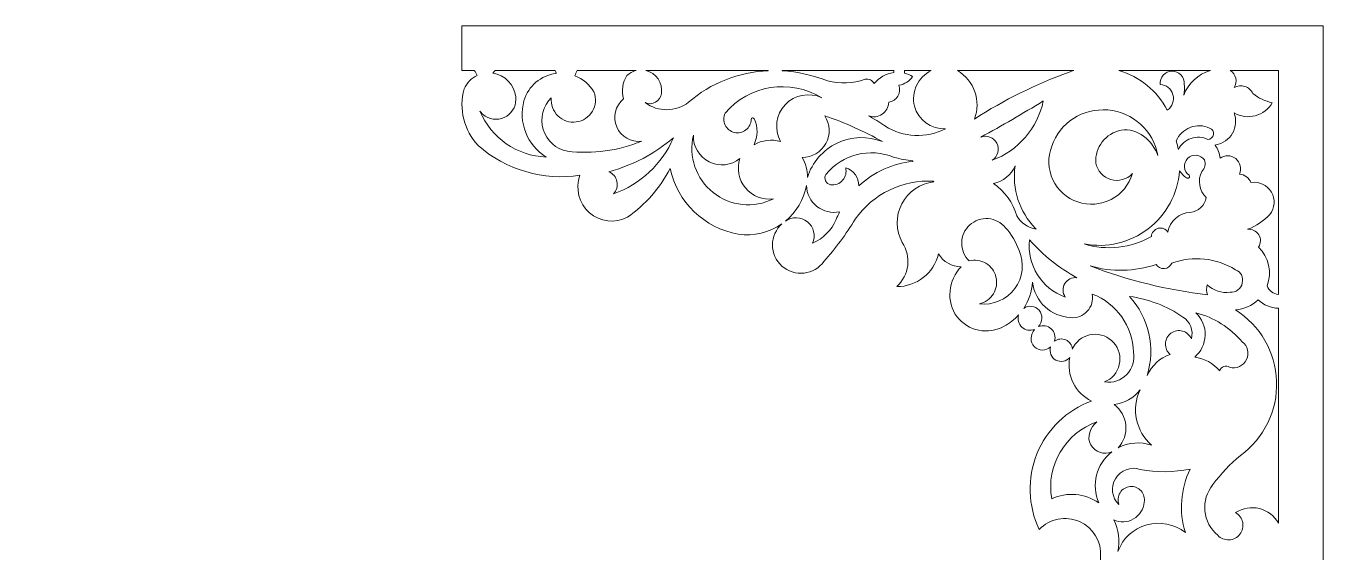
# Model space of a CAD drawing. Header units: millimetres. Extents: x 6286 to 6693, y 3475 to 3675.
# Drawn here: x 6501.8 to 6693.3, y 3597.1 to 3674.8 of the extents above; entities that cross this region are included whole.
import ezdxf

# ---------------------------------------------------------------- set-up
doc = ezdxf.new("R2010")
doc.units = ezdxf.units.MM
doc.header["$MEASUREMENT"] = 0
doc.layers.add('SITARA ALL', color=18, linetype='Continuous', true_color=0x000000)

msp = doc.modelspace()

# ---------------------------------------------------------------- linework, layer by layer
at = {"layer": 'SITARA ALL', "lineweight": 9}
for points, knots in [([(6501.99, 3481.39), (6501.99, 3481.39), (6504.28, 3481.39), (6504.28, 3481.39), (6504.3, 3481.59), (6504.26, 3481.78), (6504.16, 3481.96), (6502.99, 3482.39), (6502.16, 3483.43), (6501.99, 3484.67), (6501.8, 3487.17), (6503.04, 3489.56), (6505.2, 3490.83), (6507.37, 3492.1), (6510.09, 3492), (6512.18, 3490.62), (6512.05, 3491.12), (6512.19, 3491.65), (6512.56, 3492.03), (6512.92, 3492.4), (6513.45, 3492.56), (6513.96, 3492.45), (6513.31, 3494.23), (6513.96, 3496.24), (6515.53, 3497.31), (6516.27, 3497.79), (6517.18, 3497.92), (6518.03, 3497.68), (6518.87, 3497.43), (6519.57, 3496.82), (6519.93, 3496.02), (6520.29, 3495.21), (6520.28, 3494.29), (6519.9, 3493.5), (6519.52, 3492.7), (6518.81, 3492.11), (6517.96, 3491.88), (6522.42, 3488.36), (6528.59, 3487.99), (6533.44, 3490.94), (6529.12, 3490.27), (6524.85, 3492.44), (6522.84, 3496.32), (6522.05, 3498.08), (6522.39, 3500.15), (6523.7, 3501.57), (6525, 3502.98), (6527.06, 3503.48), (6528.88, 3502.84), (6529.68, 3502.45), (6530.29, 3501.76), (6530.57, 3500.92), (6530.86, 3500.08), (6530.78, 3499.15), (6530.38, 3498.36), (6529.97, 3497.57), (6529.27, 3496.98), (6528.42, 3496.72), (6527.57, 3496.45), (6526.65, 3496.55), (6525.87, 3496.97), (6530.55, 3493.1), (6537.29, 3493.01), (6542.08, 3496.76), (6540.32, 3495.6), (6538.02, 3495.68), (6536.35, 3496.95), (6534.68, 3498.22), (6534, 3500.46), (6534.63, 3502.46), (6534.87, 3503.33), (6535.55, 3504.01), (6536.41, 3504.26), (6537.28, 3504.52), (6538.22, 3504.3), (6538.89, 3503.7), (6539.56, 3503.1), (6539.88, 3502.2), (6539.73, 3501.31), (6539.58, 3500.42), (6538.97, 3499.67), (6538.14, 3499.33), (6541.82, 3498.34), (6545.71, 3499.92), (6547.66, 3503.2), (6549.08, 3505.56), (6551.56, 3507.08), (6554.31, 3507.28), (6553.87, 3507.95), (6553.98, 3508.84), (6554.57, 3509.38), (6555.17, 3509.92), (6556.16, 3509.86), (6556.78, 3509.35), (6556.45, 3509.94), (6556.57, 3510.67), (6557.05, 3511.14), (6557.53, 3511.61), (6558.29, 3511.7), (6558.87, 3511.36), (6558.58, 3511.74), (6558.46, 3512.22), (6558.53, 3512.69), (6558.61, 3513.16), (6558.87, 3513.58), (6559.26, 3513.85), (6559.65, 3514.12), (6560.13, 3514.23), (6560.6, 3514.13), (6561.07, 3514.04), (6561.48, 3513.76), (6561.73, 3513.36), (6561.32, 3516.15), (6562.68, 3518.9), (6565.15, 3520.27), (6567.62, 3521.63), (6570.72, 3521.27), (6572.86, 3519.42), (6575.2, 3517.56), (6577.49, 3515.63), (6579.71, 3513.62), (6583.22, 3509.88), (6586.82, 3506.23), (6590.52, 3502.67), (6591.91, 3501.22), (6593.85, 3500.41), (6595.86, 3500.45), (6597.87, 3500.49), (6599.76, 3501.35), (6601.1, 3502.85), (6601.45, 3503.2), (6601.48, 3503.76), (6601.16, 3504.14), (6600.15, 3504.97), (6599.71, 3506.32), (6600.05, 3507.58), (6598.4, 3508.66), (6597.77, 3510.77), (6598.55, 3512.58), (6598.81, 3511.71), (6599.64, 3511.12), (6600.55, 3511.16), (6601.51, 3511.44), (6602.55, 3511.31), (6603.41, 3510.81), (6603.42, 3511.51), (6603.85, 3512.13), (6604.49, 3512.38), (6605.14, 3512.64), (6605.88, 3512.46), (6606.36, 3511.96), (6606.32, 3512.42), (6606.36, 3512.88), (6606.47, 3513.32), (6607.76, 3516.68), (6611.48, 3518.42), (6614.89, 3517.27), (6618.3, 3516.12), (6620.01, 3511.96), (6619, 3508.5), (6620.3, 3510.4), (6622.29, 3511.71), (6624.55, 3512.14), (6626.81, 3512.56), (6629.16, 3512.06), (6631.05, 3510.76), (6631.16, 3511.7), (6631.75, 3512.52), (6632.61, 3512.92), (6632.22, 3513.43), (6631.89, 3513.99), (6631.62, 3514.58), (6631.01, 3516.14), (6631.43, 3517.92), (6632.67, 3519.05), (6633.91, 3520.18), (6635.75, 3520.4), (6637.25, 3519.65), (6637.58, 3520.75), (6638.68, 3521.45), (6639.83, 3521.28), (6639.38, 3522.76), (6639.32, 3524.32), (6639.65, 3525.83), (6639.65, 3528.85), (6641.97, 3531.36), (6644.98, 3531.59), (6648, 3531.81), (6650.73, 3528.82), (6651.18, 3525.83), (6651.19, 3524.66), (6650.6, 3523.56), (6649.61, 3522.93), (6648.63, 3522.29), (6647.37, 3522.21), (6646.31, 3522.7), (6645.24, 3523.19), (6644.5, 3524.2), (6644.34, 3525.36), (6644.19, 3526.52), (6644.64, 3527.69), (6645.54, 3528.45), (6644.22, 3528.35), (6643.05, 3527.55), (6642.48, 3526.35), (6642.48, 3526.35), (6642.32, 3525.96), (6642.32, 3525.96), (6641.83, 3524.25), (6642.07, 3522.41), (6642.99, 3520.88), (6643.91, 3519.35), (6645.42, 3518.28), (6647.17, 3517.92), (6655.01, 3516.55), (6662.71, 3520.93), (6665.53, 3528.37), (6666.47, 3530.07), (6666.59, 3532.11), (6665.86, 3533.91), (6665.12, 3535.71), (6663.62, 3537.08), (6661.76, 3537.63), (6660.49, 3537.14), (6659.05, 3537.69), (6658.43, 3538.89), (6656.35, 3538.44), (6654.18, 3539.03), (6652.62, 3540.47), (6651.05, 3541.91), (6650.29, 3544.05), (6650.58, 3546.16), (6650.75, 3546.39), (6651.04, 3546.5), (6651.32, 3546.44), (6651.6, 3546.38), (6651.81, 3546.15), (6651.86, 3545.87), (6652.07, 3544.83), (6652.87, 3544.02), (6653.9, 3543.81), (6654.93, 3543.59), (6655.98, 3543.99), (6656.59, 3544.85), (6657, 3545.61), (6657.82, 3546.06), (6658.68, 3545.99), (6658.41, 3546.41), (6658.39, 3546.95), (6658.64, 3547.39), (6657.94, 3547.51), (6657.28, 3547.8), (6656.72, 3548.24), (6654.96, 3550.16), (6654.06, 3552.71), (6654.22, 3555.32), (6654.38, 3557.92), (6655.61, 3560.35), (6657.59, 3562.04), (6649.4, 3562.99), (6642.3, 3568.18), (6638.89, 3575.7), (6638.1, 3578.2), (6638.94, 3580.93), (6640.99, 3582.55), (6643.04, 3584.18), (6645.94, 3584.34), (6648.19, 3582.99), (6648.09, 3583.77), (6648.33, 3584.55), (6648.86, 3585.13), (6649.38, 3585.71), (6650.14, 3586.04), (6650.93, 3586.01), (6651.71, 3585.99), (6652.44, 3585.63), (6652.94, 3585.02), (6653.43, 3584.41), (6653.63, 3583.61), (6653.49, 3582.84), (6657.8, 3586.03), (6660.37, 3591.04), (6660.43, 3596.4), (6660.6, 3598.63), (6659.35, 3600.72), (6657.31, 3601.62), (6655.26, 3602.52), (6652.91, 3602.07), (6651.38, 3600.45), (6649.7, 3603.96), (6649.58, 3608.02), (6651.04, 3611.63), (6652.5, 3615.24), (6655.44, 3618.07), (6659.09, 3619.42), (6656.68, 3620.58), (6655.36, 3623.23), (6655.88, 3625.86), (6655.38, 3625.26), (6654.53, 3625.1), (6653.84, 3625.46), (6653.16, 3625.82), (6652.83, 3626.67), (6653.05, 3627.41), (6652.37, 3626.79), (6651.32, 3626.79), (6650.65, 3627.43), (6649.98, 3628.06), (6650.08, 3629.28), (6650.67, 3629.99), (6650.04, 3629.73), (6649.32, 3629.86), (6648.82, 3630.31), (6648.32, 3630.77), (6648.13, 3631.48), (6648.33, 3632.13), (6647.72, 3631.46), (6647, 3630.9), (6646.2, 3630.47), (6643.85, 3629.14), (6640.87, 3629.74), (6639.22, 3631.88), (6637.56, 3634.01), (6637.98, 3637.3), (6639.86, 3639.25), (6638.48, 3639.26), (6637.2, 3639.99), (6636.48, 3641.16), (6635.83, 3638.3), (6633.27, 3636.29), (6630.33, 3636.31), (6632.18, 3637.99), (6632.53, 3640.75), (6631.16, 3642.83), (6630.17, 3644.6), (6630.14, 3646.75), (6631.08, 3648.55), (6632.01, 3650.35), (6633.81, 3651.56), (6635.83, 3651.76), (6635.83, 3651.76), (6635.77, 3651.88), (6635.77, 3651.88), (6631.2, 3652.13), (6626.84, 3650.01), (6624.21, 3646.28), (6622.87, 3644.05), (6621.33, 3641.96), (6619.59, 3640.04), (6618.9, 3639.07), (6617.83, 3638.43), (6616.65, 3638.3), (6615.46, 3638.17), (6614.28, 3638.55), (6613.39, 3639.34), (6612.5, 3640.14), (6612, 3641.27), (6612, 3642.46), (6612, 3643.65), (6612.51, 3644.79), (6613.4, 3645.58), (6611.53, 3644.26), (6609.21, 3643.72), (6606.95, 3644.07), (6601.93, 3644.94), (6597.95, 3648.78), (6596.89, 3653.76), (6595.39, 3650.9), (6593.24, 3648.43), (6590.61, 3646.55), (6588.78, 3645.59), (6586.54, 3645.85), (6584.98, 3647.22), (6583.42, 3648.58), (6582.87, 3650.8), (6583.58, 3652.75), (6578.17, 3651.93), (6572.67, 3653.54), (6568.54, 3657.14), (6566.46, 3659.38), (6565.67, 3662.54), (6566.46, 3665.5), (6566.85, 3666.38), (6567.54, 3667.09), (6568.42, 3667.5), (6568.3, 3667.76), (6568.14, 3668), (6567.95, 3668.22), (6567.95, 3668.22), (6566.16, 3668.22), (6566.16, 3668.22), (6566.16, 3668.22), (6566.16, 3674.8), (6566.16, 3674.8), (6566.16, 3674.8), (6693.27, 3674.8), (6693.27, 3674.8), (6693.27, 3674.8), (6693.27, 3474.8), (6693.27, 3474.8), (6693.27, 3474.8), (6501.99, 3474.8), (6501.99, 3474.8), (6501.99, 3474.8), (6501.99, 3481.39), (6501.99, 3481.39)], [0, 0, 0, 0, 0.007407, 0.007407, 0.007407, 0.014815, 0.014815, 0.014815, 0.022222, 0.022222, 0.022222, 0.02963, 0.02963, 0.02963, 0.037037, 0.037037, 0.037037, 0.044444, 0.044444, 0.044444, 0.051852, 0.051852, 0.051852, 0.059259, 0.059259, 0.059259, 0.066667, 0.066667, 0.066667, 0.074074, 0.074074, 0.074074, 0.081481, 0.081481, 0.081481, 0.088889, 0.088889, 0.088889, 0.096296, 0.096296, 0.096296, 0.103704, 0.103704, 0.103704, 0.111111, 0.111111, 0.111111, 0.118519, 0.118519, 0.118519, 0.125926, 0.125926, 0.125926, 0.133333, 0.133333, 0.133333, 0.140741, 0.140741, 0.140741, 0.148148, 0.148148, 0.148148, 0.155556, 0.155556, 0.155556, 0.162963, 0.162963, 0.162963, 0.17037, 0.17037, 0.17037, 0.177778, 0.177778, 0.177778, 0.185185, 0.185185, 0.185185, 0.192593, 0.192593, 0.192593, 0.2, 0.2, 0.2, 0.207407, 0.207407, 0.207407, 0.214815, 0.214815, 0.214815, 0.222222, 0.222222, 0.222222, 0.22963, 0.22963, 0.22963, 0.237037, 0.237037, 0.237037, 0.244444, 0.244444, 0.244444, 0.251852, 0.251852, 0.251852, 0.259259, 0.259259, 0.259259, 0.266667, 0.266667, 0.266667, 0.274074, 0.274074, 0.274074, 0.281481, 0.281481, 0.281481, 0.288889, 0.288889, 0.288889, 0.296296, 0.296296, 0.296296, 0.303704, 0.303704, 0.303704, 0.311111, 0.311111, 0.311111, 0.318519, 0.318519, 0.318519, 0.325926, 0.325926, 0.325926, 0.333333, 0.333333, 0.333333, 0.340741, 0.340741, 0.340741, 0.348148, 0.348148, 0.348148, 0.355556, 0.355556, 0.355556, 0.362963, 0.362963, 0.362963, 0.37037, 0.37037, 0.37037, 0.377778, 0.377778, 0.377778, 0.385185, 0.385185, 0.385185, 0.392593, 0.392593, 0.392593, 0.4, 0.4, 0.4, 0.407407, 0.407407, 0.407407, 0.414815, 0.414815, 0.414815, 0.422222, 0.422222, 0.422222, 0.42963, 0.42963, 0.42963, 0.437037, 0.437037, 0.437037, 0.444444, 0.444444, 0.444444, 0.451852, 0.451852, 0.451852, 0.459259, 0.459259, 0.459259, 0.466667, 0.466667, 0.466667, 0.474074, 0.474074, 0.474074, 0.481481, 0.481481, 0.481481, 0.488889, 0.488889, 0.488889, 0.496296, 0.496296, 0.496296, 0.503704, 0.503704, 0.503704, 0.511111, 0.511111, 0.511111, 0.518519, 0.518519, 0.518519, 0.525926, 0.525926, 0.525926, 0.533333, 0.533333, 0.533333, 0.540741, 0.540741, 0.540741, 0.548148, 0.548148, 0.548148, 0.555556, 0.555556, 0.555556, 0.562963, 0.562963, 0.562963, 0.57037, 0.57037, 0.57037, 0.577778, 0.577778, 0.577778, 0.585185, 0.585185, 0.585185, 0.592593, 0.592593, 0.592593, 0.6, 0.6, 0.6, 0.607407, 0.607407, 0.607407, 0.614815, 0.614815, 0.614815, 0.622222, 0.622222, 0.622222, 0.62963, 0.62963, 0.62963, 0.637037, 0.637037, 0.637037, 0.644444, 0.644444, 0.644444, 0.651852, 0.651852, 0.651852, 0.659259, 0.659259, 0.659259, 0.666667, 0.666667, 0.666667, 0.674074, 0.674074, 0.674074, 0.681481, 0.681481, 0.681481, 0.688889, 0.688889, 0.688889, 0.696296, 0.696296, 0.696296, 0.703704, 0.703704, 0.703704, 0.711111, 0.711111, 0.711111, 0.718519, 0.718519, 0.718519, 0.725926, 0.725926, 0.725926, 0.733333, 0.733333, 0.733333, 0.740741, 0.740741, 0.740741, 0.748148, 0.748148, 0.748148, 0.755556, 0.755556, 0.755556, 0.762963, 0.762963, 0.762963, 0.77037, 0.77037, 0.77037, 0.777778, 0.777778, 0.777778, 0.785185, 0.785185, 0.785185, 0.792593, 0.792593, 0.792593, 0.8, 0.8, 0.8, 0.807407, 0.807407, 0.807407, 0.814815, 0.814815, 0.814815, 0.822222, 0.822222, 0.822222, 0.82963, 0.82963, 0.82963, 0.837037, 0.837037, 0.837037, 0.844444, 0.844444, 0.844444, 0.851852, 0.851852, 0.851852, 0.859259, 0.859259, 0.859259, 0.866667, 0.866667, 0.866667, 0.874074, 0.874074, 0.874074, 0.881481, 0.881481, 0.881481, 0.888889, 0.888889, 0.888889, 0.896296, 0.896296, 0.896296, 0.903704, 0.903704, 0.903704, 0.911111, 0.911111, 0.911111, 0.918519, 0.918519, 0.918519, 0.925926, 0.925926, 0.925926, 0.933333, 0.933333, 0.933333, 0.940741, 0.940741, 0.940741, 0.948148, 0.948148, 0.948148, 0.955556, 0.955556, 0.955556, 0.962963, 0.962963, 0.962963, 0.97037, 0.97037, 0.97037, 0.977778, 0.977778, 0.977778, 0.985185, 0.985185, 0.985185, 0.992593, 0.992593, 0.992593, 1, 1, 1, 1]), ([(6568.82, 3662.24), (6570.45, 3658.25), (6574.27, 3655.6), (6578.58, 3655.45), (6575.77, 3657.19), (6574.44, 3660.57), (6575.31, 3663.76), (6575.95, 3665.93), (6577.81, 3667.51), (6580.05, 3667.79), (6580.04, 3667.94), (6580, 3668.08), (6579.94, 3668.22), (6579.94, 3668.22), (6571.06, 3668.22), (6571.06, 3668.22), (6570.94, 3668.1), (6570.82, 3667.97), (6570.72, 3667.84), (6572.5, 3667.57), (6573.88, 3666.14), (6574.09, 3664.34), (6574.24, 3663.21), (6573.72, 3662.1), (6572.76, 3661.48), (6571.8, 3660.87), (6570.56, 3660.87), (6569.59, 3661.47), (6569.28, 3661.67), (6569.01, 3661.93), (6568.82, 3662.24)], [0, 0, 0, 0, 0.1, 0.1, 0.1, 0.2, 0.2, 0.2, 0.3, 0.3, 0.3, 0.4, 0.4, 0.4, 0.5, 0.5, 0.5, 0.6, 0.6, 0.6, 0.7, 0.7, 0.7, 0.8, 0.8, 0.8, 0.9, 0.9, 0.9, 1, 1, 1, 1]), ([(6579.35, 3664.21), (6578.12, 3662.99), (6577.66, 3661.19), (6578.16, 3659.53), (6578.67, 3657.86), (6580.03, 3656.62), (6581.74, 3656.3), (6585.46, 3655.85), (6589.23, 3656.36), (6592.7, 3657.78), (6591.14, 3657.58), (6589.63, 3658.44), (6589, 3659.88), (6588.37, 3661.32), (6588.8, 3663.04), (6590.01, 3664.05), (6589.66, 3665.22), (6589.85, 3666.48), (6590.52, 3667.49), (6590.91, 3667.85), (6591.38, 3668.1), (6591.89, 3668.22), (6591.89, 3668.22), (6583.17, 3668.22), (6583.17, 3668.22), (6583.04, 3667.96), (6582.92, 3667.71), (6582.81, 3667.45), (6583.99, 3666.99), (6584.99, 3666.14), (6585.64, 3665.05), (6586.01, 3664.11), (6585.92, 3663.06), (6585.41, 3662.2), (6584.9, 3661.34), (6584.02, 3660.76), (6583.03, 3660.63), (6582.04, 3660.49), (6581.04, 3660.82), (6580.32, 3661.52), (6579.6, 3662.22), (6579.25, 3663.21), (6579.35, 3664.21)], [0, 0, 0, 0, 0.071429, 0.071429, 0.071429, 0.142857, 0.142857, 0.142857, 0.214286, 0.214286, 0.214286, 0.285714, 0.285714, 0.285714, 0.357143, 0.357143, 0.357143, 0.428571, 0.428571, 0.428571, 0.5, 0.5, 0.5, 0.571429, 0.571429, 0.571429, 0.642857, 0.642857, 0.642857, 0.714286, 0.714286, 0.714286, 0.785714, 0.785714, 0.785714, 0.857143, 0.857143, 0.857143, 0.928571, 0.928571, 0.928571, 1, 1, 1, 1]), ([(6593.2, 3663.48), (6595.1, 3662.06), (6597.72, 3662.08), (6599.6, 3663.53), (6602.88, 3666.38), (6607.04, 3668.02), (6611.38, 3668.18), (6611.38, 3668.18), (6611.38, 3668.22), (6611.38, 3668.22), (6611.38, 3668.22), (6593.29, 3668.22), (6593.29, 3668.22), (6594.82, 3667.86), (6595.83, 3666.39), (6595.61, 3664.83), (6595.55, 3664.28), (6595.23, 3663.8), (6594.75, 3663.53), (6594.28, 3663.26), (6593.7, 3663.25), (6593.2, 3663.48)], [0, 0, 0, 0, 0.142857, 0.142857, 0.142857, 0.285714, 0.285714, 0.285714, 0.428571, 0.428571, 0.428571, 0.571429, 0.571429, 0.571429, 0.714286, 0.714286, 0.714286, 0.857143, 0.857143, 0.857143, 1, 1, 1, 1]), ([(6605.01, 3661.92), (6604.74, 3661.37), (6604.74, 3660.73), (6605.01, 3660.17), (6605.27, 3659.62), (6605.76, 3659.22), (6606.36, 3659.07), (6606.96, 3658.93), (6607.59, 3659.07), (6608.07, 3659.45), (6608.55, 3659.82), (6608.84, 3660.39), (6608.85, 3661.01), (6608.85, 3661.12), (6608.93, 3661.21), (6609.04, 3661.23), (6609.15, 3661.25), (6609.26, 3661.19), (6609.3, 3661.09), (6609.87, 3659.88), (6609.86, 3658.47), (6609.27, 3657.27), (6610.47, 3657.93), (6611.87, 3658.1), (6613.19, 3657.75), (6612.23, 3659.51), (6612.5, 3661.7), (6613.87, 3663.17), (6615.24, 3664.64), (6617.45, 3665.04), (6619.28, 3664.2), (6614.6, 3667.05), (6608.56, 3666.09), (6605.01, 3661.92)], [0, 0, 0, 0, 0.090909, 0.090909, 0.090909, 0.181818, 0.181818, 0.181818, 0.272727, 0.272727, 0.272727, 0.363636, 0.363636, 0.363636, 0.454545, 0.454545, 0.454545, 0.545455, 0.545455, 0.545455, 0.636364, 0.636364, 0.636364, 0.727273, 0.727273, 0.727273, 0.818182, 0.818182, 0.818182, 0.909091, 0.909091, 0.909091, 1, 1, 1, 1]), ([(6613.42, 3668.17), (6615.73, 3668.04), (6617.99, 3667.54), (6620.13, 3666.68), (6621.96, 3666.21), (6623.89, 3666.3), (6625.67, 3666.93), (6626.21, 3667.05), (6626.76, 3666.79), (6627.01, 3666.3), (6627.73, 3667.19), (6628.76, 3667.76), (6629.89, 3667.91), (6629.89, 3667.91), (6629.93, 3668.22), (6629.93, 3668.22), (6629.93, 3668.22), (6613.43, 3668.22), (6613.43, 3668.22), (6613.43, 3668.22), (6613.42, 3668.17), (6613.42, 3668.17)], [0, 0, 0, 0, 0.142857, 0.142857, 0.142857, 0.285714, 0.285714, 0.285714, 0.428571, 0.428571, 0.428571, 0.571429, 0.571429, 0.571429, 0.714286, 0.714286, 0.714286, 0.857143, 0.857143, 0.857143, 1, 1, 1, 1]), ([(6626.15, 3661.54), (6626.99, 3661.08), (6627.81, 3660.58), (6628.6, 3660.03), (6631.29, 3658.31), (6634.7, 3658.15), (6637.54, 3659.62), (6635.41, 3659.52), (6633.5, 3660.92), (6632.96, 3662.98), (6632.41, 3665.04), (6633.51, 3667.26), (6635.41, 3668.22), (6635.41, 3668.22), (6631.5, 3668.22), (6631.5, 3668.22), (6631.5, 3668.22), (6631.49, 3667.83), (6631.49, 3667.83), (6631.91, 3667.73), (6632.31, 3667.57), (6632.68, 3667.36), (6632.24, 3666.65), (6631.5, 3666.17), (6630.67, 3666.06), (6630.86, 3665.52), (6630.8, 3664.93), (6630.51, 3664.44), (6630.22, 3663.96), (6629.72, 3663.63), (6629.15, 3663.54), (6629.14, 3662.82), (6628.78, 3662.15), (6628.18, 3661.75), (6627.58, 3661.35), (6626.82, 3661.28), (6626.15, 3661.54)], [0, 0, 0, 0, 0.083333, 0.083333, 0.083333, 0.166667, 0.166667, 0.166667, 0.25, 0.25, 0.25, 0.333333, 0.333333, 0.333333, 0.416667, 0.416667, 0.416667, 0.5, 0.5, 0.5, 0.583333, 0.583333, 0.583333, 0.666667, 0.666667, 0.666667, 0.75, 0.75, 0.75, 0.833333, 0.833333, 0.833333, 0.916667, 0.916667, 0.916667, 1, 1, 1, 1]), ([(6639.31, 3668.22), (6641.78, 3666.76), (6642.83, 3663.73), (6641.8, 3661.05), (6646.19, 3663.88), (6650.88, 3666.2), (6655.78, 3667.99), (6656.01, 3668.07), (6656.25, 3668.15), (6656.48, 3668.22), (6656.48, 3668.22), (6639.31, 3668.22), (6639.31, 3668.22)], [0, 0, 0, 0, 0.25, 0.25, 0.25, 0.5, 0.5, 0.5, 0.75, 0.75, 0.75, 1, 1, 1, 1]), ([(6663.12, 3668.22), (6666.2, 3667.32), (6668.78, 3665.21), (6670.28, 3662.37), (6671.02, 3662.87), (6671.35, 3663.79), (6671.11, 3664.65), (6670.87, 3665.51), (6670.13, 3666.11), (6669.24, 3666.16), (6669.19, 3666.65), (6669.34, 3667.15), (6669.67, 3667.52), (6670, 3667.9), (6670.47, 3668.12), (6670.97, 3668.13), (6671.46, 3668.14), (6671.94, 3667.94), (6672.28, 3667.58), (6672.63, 3667.22), (6672.8, 3666.72), (6672.76, 3666.23), (6672.83, 3665.67), (6672.81, 3665.11), (6672.7, 3664.56), (6673.35, 3666.34), (6674.82, 3667.71), (6676.64, 3668.22), (6676.64, 3668.22), (6663.12, 3668.22), (6663.12, 3668.22)], [0, 0, 0, 0, 0.1, 0.1, 0.1, 0.2, 0.2, 0.2, 0.3, 0.3, 0.3, 0.4, 0.4, 0.4, 0.5, 0.5, 0.5, 0.6, 0.6, 0.6, 0.7, 0.7, 0.7, 0.8, 0.8, 0.8, 0.9, 0.9, 0.9, 1, 1, 1, 1]), ([(6677.3, 3657.22), (6677.3, 3657.22), (6677.34, 3657.18), (6677.34, 3657.18), (6677.78, 3656.64), (6678.03, 3655.97), (6678.06, 3655.27), (6678.76, 3655.77), (6679.7, 3655.75), (6680.37, 3655.21), (6681.04, 3654.67), (6681.26, 3653.72), (6680.92, 3652.93), (6681.68, 3652.86), (6682.34, 3652.37), (6682.63, 3651.67), (6683.83, 3651.87), (6685.02, 3651.32), (6685.64, 3650.28), (6686.26, 3649.24), (6686.15, 3647.9), (6685.4, 3646.95), (6684.5, 3645.98), (6683.38, 3645.24), (6682.13, 3644.78), (6682.79, 3644.85), (6683.42, 3644.54), (6683.77, 3643.98), (6684.12, 3643.42), (6684.11, 3642.7), (6683.76, 3642.15), (6685.27, 3640.65), (6685.76, 3638.41), (6685.02, 3636.41), (6685.29, 3635.71), (6685.94, 3635.22), (6686.69, 3635.14), (6686.69, 3635.14), (6686.69, 3668.22), (6686.69, 3668.22), (6686.69, 3668.22), (6679.54, 3668.22), (6679.54, 3668.22), (6679.97, 3667.98), (6680.28, 3667.57), (6680.39, 3667.09), (6680.5, 3666.61), (6680.41, 3666.11), (6680.14, 3665.7), (6680.62, 3665.97), (6681.19, 3666.04), (6681.72, 3665.87), (6682.25, 3665.7), (6682.68, 3665.32), (6682.92, 3664.82), (6683.75, 3664.15), (6684.73, 3663.69), (6685.77, 3663.46), (6685.23, 3662.51), (6684.33, 3661.82), (6683.27, 3661.54), (6682.21, 3661.26), (6681.08, 3661.41), (6680.14, 3661.97), (6680.51, 3660.98), (6680.42, 3659.89), (6679.9, 3658.98), (6679.38, 3658.06), (6678.48, 3657.43), (6677.44, 3657.25), (6677.44, 3657.25), (6677.3, 3657.22), (6677.3, 3657.22)], [0, 0, 0, 0, 0.041667, 0.041667, 0.041667, 0.083333, 0.083333, 0.083333, 0.125, 0.125, 0.125, 0.166667, 0.166667, 0.166667, 0.208333, 0.208333, 0.208333, 0.25, 0.25, 0.25, 0.291667, 0.291667, 0.291667, 0.333333, 0.333333, 0.333333, 0.375, 0.375, 0.375, 0.416667, 0.416667, 0.416667, 0.458333, 0.458333, 0.458333, 0.5, 0.5, 0.5, 0.541667, 0.541667, 0.541667, 0.583333, 0.583333, 0.583333, 0.625, 0.625, 0.625, 0.666667, 0.666667, 0.666667, 0.708333, 0.708333, 0.708333, 0.75, 0.75, 0.75, 0.791667, 0.791667, 0.791667, 0.833333, 0.833333, 0.833333, 0.875, 0.875, 0.875, 0.916667, 0.916667, 0.916667, 0.958333, 0.958333, 0.958333, 1, 1, 1, 1]), ([(6642.76, 3658.4), (6643.66, 3658.73), (6644.66, 3658.34), (6645.12, 3657.5), (6645.57, 3656.65), (6645.23, 3655.53), (6644.45, 3654.96), (6648.28, 3656.41), (6651.11, 3659.71), (6651.97, 3663.72), (6648.95, 3661.86), (6645.88, 3660.09), (6642.76, 3658.4)], [0, 0, 0, 0, 0.25, 0.25, 0.25, 0.5, 0.5, 0.5, 0.75, 0.75, 0.75, 1, 1, 1, 1]), ([(6616.37, 3655.39), (6616.91, 3654.5), (6617.18, 3653.47), (6617.15, 3652.43), (6617.84, 3654.65), (6619.43, 3656.49), (6621.54, 3657.5), (6623.64, 3658.5), (6626.08, 3658.58), (6628.25, 3657.72), (6625.53, 3659.25), (6622.68, 3660.52), (6619.72, 3661.52), (6620.52, 3660.3), (6620.59, 3658.74), (6619.89, 3657.45), (6619.19, 3656.17), (6617.83, 3655.38), (6616.37, 3655.39)], [0, 0, 0, 0, 0.166667, 0.166667, 0.166667, 0.333333, 0.333333, 0.333333, 0.5, 0.5, 0.5, 0.666667, 0.666667, 0.666667, 0.833333, 0.833333, 0.833333, 1, 1, 1, 1]), ([(6653.22, 3657.03), (6652.6, 3655.43), (6652.66, 3653.65), (6653.39, 3652.1), (6654.12, 3650.54), (6655.44, 3649.36), (6657.07, 3648.81), (6658.69, 3648.26), (6660.47, 3648.39), (6661.99, 3649.18), (6663.51, 3649.97), (6664.64, 3651.34), (6665.13, 3652.99), (6664.31, 3652.13), (6663.09, 3651.8), (6661.95, 3652.13), (6660.81, 3652.45), (6659.95, 3653.4), (6659.72, 3654.56), (6659.57, 3656.9), (6661.19, 3658.98), (6663.49, 3659.4), (6665.79, 3659.82), (6668.18, 3657.89), (6668.87, 3655.65), (6668.24, 3659.32), (6665.21, 3662.1), (6661.5, 3662.39), (6657.79, 3662.68), (6654.4, 3660.56), (6653.22, 3657.03)], [0, 0, 0, 0, 0.1, 0.1, 0.1, 0.2, 0.2, 0.2, 0.3, 0.3, 0.3, 0.4, 0.4, 0.4, 0.5, 0.5, 0.5, 0.6, 0.6, 0.6, 0.7, 0.7, 0.7, 0.8, 0.8, 0.8, 0.9, 0.9, 0.9, 1, 1, 1, 1]), ([(6671.6, 3657.83), (6671.73, 3657.41), (6671.83, 3656.98), (6671.91, 3656.55), (6672.29, 3657.33), (6672.96, 3657.92), (6673.78, 3658.2), (6674.6, 3658.48), (6675.5, 3658.42), (6676.27, 3658.03), (6676.69, 3658.05), (6677.03, 3658.37), (6677.09, 3658.79), (6677.15, 3659.2), (6676.93, 3659.59), (6676.53, 3659.73), (6675.63, 3660.15), (6674.59, 3660.18), (6673.66, 3659.82), (6672.73, 3659.46), (6671.99, 3658.74), (6671.6, 3657.83)], [0, 0, 0, 0, 0.142857, 0.142857, 0.142857, 0.285714, 0.285714, 0.285714, 0.428571, 0.428571, 0.428571, 0.571429, 0.571429, 0.571429, 0.714286, 0.714286, 0.714286, 0.857143, 0.857143, 0.857143, 1, 1, 1, 1]), ([(6587.84, 3653.28), (6588.45, 3653.02), (6588.9, 3652.47), (6589.04, 3651.82), (6589.18, 3651.17), (6588.99, 3650.49), (6588.54, 3650), (6592.5, 3651.43), (6595.7, 3654.42), (6597.38, 3658.28), (6594.61, 3655.93), (6591.35, 3654.22), (6587.84, 3653.28)], [0, 0, 0, 0, 0.25, 0.25, 0.25, 0.5, 0.5, 0.5, 0.75, 0.75, 0.75, 1, 1, 1, 1]), ([(6600.32, 3658.67), (6599.56, 3655.52), (6600.71, 3652.21), (6603.25, 3650.2), (6605.79, 3648.19), (6609.23, 3647.81), (6612.13, 3649.28), (6610.57, 3649.06), (6609.02, 3649.67), (6608.01, 3650.88), (6607.01, 3652.08), (6606.71, 3653.74), (6607.2, 3655.23), (6605.92, 3654.19), (6604.15, 3654), (6602.67, 3654.73), (6601.19, 3655.47), (6600.27, 3657.02), (6600.32, 3658.67)], [0, 0, 0, 0, 0.166667, 0.166667, 0.166667, 0.333333, 0.333333, 0.333333, 0.5, 0.5, 0.5, 0.666667, 0.666667, 0.666667, 0.833333, 0.833333, 0.833333, 1, 1, 1, 1]), ([(6619.87, 3652.88), (6619.7, 3652.58), (6619.69, 3652.23), (6619.83, 3651.93), (6619.97, 3651.62), (6620.25, 3651.41), (6620.58, 3651.35), (6621.24, 3651.26), (6621.91, 3651.51), (6622.35, 3652.01), (6622.8, 3652.52), (6622.96, 3653.2), (6622.8, 3653.85), (6623.98, 3653.5), (6624.78, 3652.4), (6624.74, 3651.17), (6626.92, 3653.22), (6629.72, 3654.5), (6632.7, 3654.8), (6632.7, 3654.8), (6632.73, 3654.89), (6632.73, 3654.89), (6631.79, 3654.96), (6630.86, 3655.13), (6629.96, 3655.4), (6626.4, 3656.88), (6622.3, 3655.86), (6619.87, 3652.88)], [0, 0, 0, 0, 0.111111, 0.111111, 0.111111, 0.222222, 0.222222, 0.222222, 0.333333, 0.333333, 0.333333, 0.444444, 0.444444, 0.444444, 0.555556, 0.555556, 0.555556, 0.666667, 0.666667, 0.666667, 0.777778, 0.777778, 0.777778, 0.888889, 0.888889, 0.888889, 1, 1, 1, 1]), ([(6657.99, 3642.61), (6661.32, 3641.59), (6664.91, 3641.99), (6667.93, 3643.7), (6667.96, 3644.28), (6668.36, 3644.77), (6668.92, 3644.92), (6669.48, 3645.07), (6670.08, 3644.82), (6670.38, 3644.33), (6670.63, 3645.97), (6672.01, 3647.21), (6673.66, 3647.27), (6674.86, 3647.39), (6675.83, 3648.29), (6676.03, 3649.47), (6674.98, 3650.46), (6674.71, 3652.03), (6675.37, 3653.32), (6675.85, 3653.74), (6676, 3654.43), (6675.75, 3655.02), (6675.47, 3655.41), (6675.04, 3655.66), (6674.56, 3655.7), (6674.08, 3655.74), (6673.62, 3655.57), (6673.28, 3655.23), (6672.94, 3654.89), (6672.77, 3654.42), (6672.81, 3653.95), (6672.86, 3653.47), (6673.1, 3653.04), (6673.49, 3652.76), (6673.59, 3652.67), (6673.6, 3652.51), (6673.51, 3652.4), (6673.42, 3652.29), (6673.24, 3652.29), (6673.13, 3652.38), (6672.71, 3652.63), (6672.35, 3652.98), (6672.09, 3653.4), (6671.83, 3650.03), (6670.15, 3646.92), (6667.46, 3644.86), (6664.77, 3642.8), (6661.32, 3641.98), (6657.99, 3642.61)], [0, 0, 0, 0, 0.0625, 0.0625, 0.0625, 0.125, 0.125, 0.125, 0.1875, 0.1875, 0.1875, 0.25, 0.25, 0.25, 0.3125, 0.3125, 0.3125, 0.375, 0.375, 0.375, 0.4375, 0.4375, 0.4375, 0.5, 0.5, 0.5, 0.5625, 0.5625, 0.5625, 0.625, 0.625, 0.625, 0.6875, 0.6875, 0.6875, 0.75, 0.75, 0.75, 0.8125, 0.8125, 0.8125, 0.875, 0.875, 0.875, 0.9375, 0.9375, 0.9375, 1, 1, 1, 1]), ([(6644.63, 3651.53), (6646.3, 3650.38), (6647.51, 3648.69), (6648.07, 3646.75), (6648.68, 3645.71), (6649.71, 3645), (6650.9, 3644.8), (6650.87, 3644.83), (6650.84, 3644.86), (6650.82, 3644.9), (6648.43, 3647.34), (6647.32, 3650.76), (6647.81, 3654.14), (6647.24, 3652.81), (6646.05, 3651.83), (6644.63, 3651.53)], [0, 0, 0, 0, 0.2, 0.2, 0.2, 0.4, 0.4, 0.4, 0.6, 0.6, 0.6, 0.8, 0.8, 0.8, 1, 1, 1, 1]), ([(6613.91, 3645.97), (6614.88, 3646.68), (6616.21, 3646.65), (6617.15, 3645.9), (6618.09, 3645.15), (6618.4, 3643.83), (6617.92, 3642.72), (6619.47, 3643.41), (6620.71, 3644.66), (6621.4, 3646.21), (6621.55, 3646.6), (6621.72, 3646.98), (6621.9, 3647.35), (6620.73, 3647.12), (6619.5, 3647.41), (6618.56, 3648.16), (6617.62, 3648.9), (6617.05, 3650.03), (6617.01, 3651.23), (6616.63, 3649.17), (6615.53, 3647.3), (6613.91, 3645.97)], [0, 0, 0, 0, 0.142857, 0.142857, 0.142857, 0.285714, 0.285714, 0.285714, 0.428571, 0.428571, 0.428571, 0.571429, 0.571429, 0.571429, 0.714286, 0.714286, 0.714286, 0.857143, 0.857143, 0.857143, 1, 1, 1, 1]), ([(6641.02, 3640.11), (6641.86, 3640.33), (6642.76, 3640.2), (6643.5, 3639.75), (6644.25, 3639.3), (6644.79, 3638.57), (6644.99, 3637.73), (6645.2, 3636.88), (6645.06, 3635.99), (6644.6, 3635.25), (6644.14, 3634.51), (6643.4, 3633.98), (6642.55, 3633.78), (6644.57, 3633.53), (6646.56, 3634.38), (6647.77, 3636.01), (6648.98, 3637.64), (6649.22, 3639.78), (6648.39, 3641.63), (6647.95, 3642.88), (6647.27, 3644.02), (6646.4, 3645.01), (6645.76, 3645.79), (6644.84, 3646.27), (6643.84, 3646.35), (6642.84, 3646.42), (6641.85, 3646.08), (6641.11, 3645.41), (6640.37, 3644.73), (6639.94, 3643.78), (6639.93, 3642.78), (6639.91, 3641.77), (6640.3, 3640.81), (6641.02, 3640.11)], [0, 0, 0, 0, 0.090909, 0.090909, 0.090909, 0.181818, 0.181818, 0.181818, 0.272727, 0.272727, 0.272727, 0.363636, 0.363636, 0.363636, 0.454545, 0.454545, 0.454545, 0.545455, 0.545455, 0.545455, 0.636364, 0.636364, 0.636364, 0.727273, 0.727273, 0.727273, 0.818182, 0.818182, 0.818182, 0.909091, 0.909091, 0.909091, 1, 1, 1, 1]), ([(6649.94, 3643.2), (6649.53, 3639.5), (6651.72, 3636.02), (6655.22, 3634.77), (6654.8, 3635.36), (6654.77, 3636.14), (6655.14, 3636.76), (6655.51, 3637.38), (6656.22, 3637.72), (6656.94, 3637.63), (6654.3, 3639.07), (6651.94, 3640.95), (6649.94, 3643.2)], [0, 0, 0, 0, 0.25, 0.25, 0.25, 0.5, 0.5, 0.5, 0.75, 0.75, 0.75, 1, 1, 1, 1]), ([(6658.87, 3639.39), (6664.45, 3637.24), (6670.28, 3635.8), (6676.22, 3635.1), (6676.06, 3635.58), (6676.04, 3636.1), (6676.17, 3636.59), (6677.08, 3635.74), (6678.31, 3635.33), (6679.55, 3635.47), (6680.41, 3635.42), (6681.18, 3636.01), (6681.35, 3636.85), (6681.53, 3637.69), (6681.15, 3638.5), (6680.34, 3638.8), (6677.53, 3640.57), (6674.06, 3640.93), (6670.95, 3639.76), (6670.75, 3639.32), (6670.32, 3639.02), (6669.84, 3638.98), (6669.35, 3638.94), (6668.89, 3639.18), (6668.62, 3639.59), (6665.47, 3638.5), (6662.06, 3638.43), (6658.87, 3639.39)], [0, 0, 0, 0, 0.111111, 0.111111, 0.111111, 0.222222, 0.222222, 0.222222, 0.333333, 0.333333, 0.333333, 0.444444, 0.444444, 0.444444, 0.555556, 0.555556, 0.555556, 0.666667, 0.666667, 0.666667, 0.777778, 0.777778, 0.777778, 0.888889, 0.888889, 0.888889, 1, 1, 1, 1]), ([(6649.08, 3633.1), (6649.8, 3633.6), (6650.78, 3633.48), (6651.36, 3632.82), (6651.95, 3632.17), (6651.85, 3631.07), (6651.27, 3630.41), (6651.91, 3630.67), (6652.63, 3630.55), (6653.14, 3630.08), (6653.64, 3629.62), (6653.83, 3628.89), (6653.62, 3628.24), (6654.09, 3628.61), (6654.73, 3628.69), (6655.28, 3628.45), (6655.83, 3628.22), (6656.21, 3627.7), (6656.27, 3627.1), (6656.32, 3627.21), (6656.37, 3627.32), (6656.43, 3627.43), (6657.02, 3628.46), (6658.06, 3629.14), (6659.23, 3629.26), (6660.41, 3629.38), (6661.57, 3628.92), (6662.36, 3628.04), (6663.14, 3627.15), (6663.45, 3625.95), (6663.19, 3624.8), (6662.93, 3623.65), (6662.12, 3622.69), (6661.03, 3622.23), (6662.24, 3622.05), (6663.46, 3622.46), (6664.3, 3623.34), (6665.15, 3624.21), (6665.52, 3625.43), (6665.29, 3626.63), (6665.19, 3630.46), (6662.79, 3633.85), (6659.21, 3635.21), (6659.37, 3634.3), (6659.09, 3633.36), (6658.46, 3632.68), (6657.84, 3632), (6656.92, 3631.65), (6656, 3631.73), (6653.11, 3631.89), (6650.74, 3634.09), (6650.36, 3636.96), (6650.28, 3635.59), (6649.84, 3634.26), (6649.08, 3633.1)], [0, 0, 0, 0, 0.055556, 0.055556, 0.055556, 0.111111, 0.111111, 0.111111, 0.166667, 0.166667, 0.166667, 0.222222, 0.222222, 0.222222, 0.277778, 0.277778, 0.277778, 0.333333, 0.333333, 0.333333, 0.388889, 0.388889, 0.388889, 0.444444, 0.444444, 0.444444, 0.5, 0.5, 0.5, 0.555556, 0.555556, 0.555556, 0.611111, 0.611111, 0.611111, 0.666667, 0.666667, 0.666667, 0.722222, 0.722222, 0.722222, 0.777778, 0.777778, 0.777778, 0.833333, 0.833333, 0.833333, 0.888889, 0.888889, 0.888889, 0.944444, 0.944444, 0.944444, 1, 1, 1, 1]), ([(6664.7, 3634.87), (6667.56, 3631.71), (6668.55, 3627.27), (6667.31, 3623.18), (6667.95, 3624.66), (6669.19, 3625.79), (6670.72, 3626.29), (6670.25, 3626.68), (6669.98, 3627.27), (6670, 3627.88), (6670.02, 3628.49), (6670.32, 3629.07), (6670.82, 3629.43), (6671.31, 3629.79), (6671.94, 3629.91), (6672.53, 3629.74), (6673.12, 3629.57), (6673.6, 3629.14), (6673.83, 3628.58), (6674.17, 3629.82), (6673.66, 3631.13), (6672.58, 3631.82), (6670.22, 3633.43), (6667.52, 3634.47), (6664.7, 3634.87)], [0, 0, 0, 0, 0.125, 0.125, 0.125, 0.25, 0.25, 0.25, 0.375, 0.375, 0.375, 0.5, 0.5, 0.5, 0.625, 0.625, 0.625, 0.75, 0.75, 0.75, 0.875, 0.875, 0.875, 1, 1, 1, 1]), ([(6677.02, 3607.08), (6676.12, 3605.99), (6675.69, 3604.59), (6675.82, 3603.19), (6675.96, 3601.78), (6676.64, 3600.49), (6677.73, 3599.59), (6678.16, 3599.14), (6678.77, 3598.89), (6679.4, 3598.92), (6680.02, 3598.95), (6680.61, 3599.25), (6680.99, 3599.74), (6681.38, 3600.24), (6681.53, 3600.88), (6681.41, 3601.49), (6681.29, 3602.11), (6680.9, 3602.64), (6680.36, 3602.94), (6681.39, 3603.62), (6682.66, 3603.84), (6683.87, 3603.54), (6685.07, 3603.24), (6686.09, 3602.45), (6686.69, 3601.36), (6686.69, 3601.36), (6686.69, 3633.11), (6686.69, 3633.11), (6685.56, 3633.15), (6684.49, 3633.59), (6683.68, 3634.37), (6682.77, 3633.5), (6681.59, 3632.97), (6680.34, 3632.88), (6683.98, 3630.59), (6686.26, 3626.64), (6686.41, 3622.34), (6686.57, 3618.03), (6684.55, 3613.91), (6681.08, 3611.37), (6679.55, 3610.12), (6678.18, 3608.68), (6677.02, 3607.08)], [0, 0, 0, 0, 0.071429, 0.071429, 0.071429, 0.142857, 0.142857, 0.142857, 0.214286, 0.214286, 0.214286, 0.285714, 0.285714, 0.285714, 0.357143, 0.357143, 0.357143, 0.428571, 0.428571, 0.428571, 0.5, 0.5, 0.5, 0.571429, 0.571429, 0.571429, 0.642857, 0.642857, 0.642857, 0.714286, 0.714286, 0.714286, 0.785714, 0.785714, 0.785714, 0.857143, 0.857143, 0.857143, 0.928571, 0.928571, 0.928571, 1, 1, 1, 1]), ([(6674.32, 3625.9), (6675.76, 3625.72), (6677.09, 3624.99), (6678.02, 3623.87), (6678.1, 3624.17), (6678.32, 3624.41), (6678.61, 3624.51), (6678.89, 3624.62), (6679.22, 3624.57), (6679.47, 3624.4), (6680.47, 3624.12), (6681.52, 3624.6), (6681.97, 3625.53), (6682.41, 3626.47), (6682.19, 3627.54), (6681.34, 3628.14), (6679.56, 3630.25), (6677.17, 3631.76), (6674.49, 3632.45), (6675.4, 3631.59), (6675.9, 3630.38), (6675.87, 3629.14), (6675.83, 3627.89), (6675.27, 3626.71), (6674.32, 3625.9)], [0, 0, 0, 0, 0.125, 0.125, 0.125, 0.25, 0.25, 0.25, 0.375, 0.375, 0.375, 0.5, 0.5, 0.5, 0.625, 0.625, 0.625, 0.75, 0.75, 0.75, 0.875, 0.875, 0.875, 1, 1, 1, 1]), ([(6662.44, 3618.9), (6663.42, 3618.17), (6664.05, 3617.06), (6664.16, 3615.84), (6664.28, 3614.62), (6663.86, 3613.41), (6663.03, 3612.51), (6664.56, 3613.31), (6666.34, 3613.44), (6667.96, 3612.9), (6665.64, 3614.94), (6664.94, 3618.27), (6666.25, 3621.07), (6665.31, 3619.88), (6663.94, 3619.1), (6662.44, 3618.9)], [0, 0, 0, 0, 0.2, 0.2, 0.2, 0.4, 0.4, 0.4, 0.6, 0.6, 0.6, 0.8, 0.8, 0.8, 1, 1, 1, 1]), ([(6653.22, 3604.98), (6655.48, 3606.04), (6658.14, 3605.8), (6660.18, 3604.37), (6659, 3607.02), (6659.79, 3610.13), (6662.09, 3611.91), (6660.93, 3611.42), (6659.6, 3611.88), (6658.98, 3612.97), (6658.36, 3614.05), (6658.87, 3615.58), (6659.88, 3616.33), (6655.17, 3614.69), (6652.35, 3609.89), (6653.22, 3604.98)], [0, 0, 0, 0, 0.2, 0.2, 0.2, 0.4, 0.4, 0.4, 0.6, 0.6, 0.6, 0.8, 0.8, 0.8, 1, 1, 1, 1]), ([(6662.37, 3601.86), (6663.1, 3600.43), (6663.32, 3598.79), (6662.99, 3597.21), (6663.7, 3599.13), (6665.28, 3600.59), (6667.25, 3601.14), (6669.21, 3601.69), (6671.34, 3601.26), (6672.94, 3599.99), (6671.98, 3603.09), (6672.24, 3606.45), (6673.65, 3609.37), (6671.22, 3608.87), (6668.71, 3608.86), (6666.27, 3609.33), (6664.88, 3609.78), (6663.37, 3609.21), (6662.63, 3607.95), (6661.89, 3606.69), (6662.07, 3605.14), (6663.14, 3604.15), (6662.92, 3604.72), (6662.98, 3605.36), (6663.3, 3605.88), (6663.62, 3606.4), (6664.18, 3606.74), (6664.79, 3606.79), (6665.4, 3606.85), (6666, 3606.61), (6666.41, 3606.15), (6666.82, 3605.69), (6666.98, 3605.06), (6666.86, 3604.46), (6666.77, 3603.44), (6666.18, 3602.52), (6665.29, 3602), (6664.4, 3601.48), (6663.3, 3601.43), (6662.37, 3601.86)], [0, 0, 0, 0, 0.076923, 0.076923, 0.076923, 0.153846, 0.153846, 0.153846, 0.230769, 0.230769, 0.230769, 0.307692, 0.307692, 0.307692, 0.384615, 0.384615, 0.384615, 0.461538, 0.461538, 0.461538, 0.538462, 0.538462, 0.538462, 0.615385, 0.615385, 0.615385, 0.692308, 0.692308, 0.692308, 0.769231, 0.769231, 0.769231, 0.846154, 0.846154, 0.846154, 0.923077, 0.923077, 0.923077, 1, 1, 1, 1])]:
    msp.add_open_spline(points, degree=3, knots=knots, dxfattribs=at)

doc.saveas('drawing.dxf')
